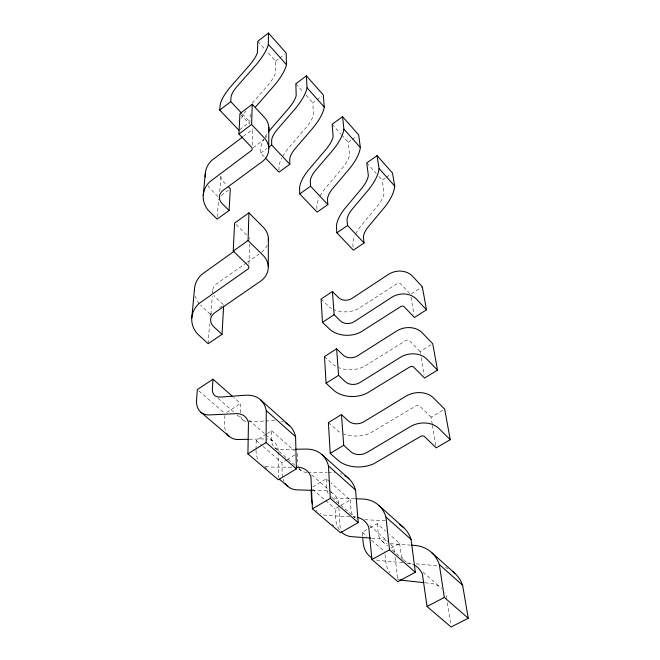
<?xml version="1.0" encoding="UTF-8"?>
<svg xmlns="http://www.w3.org/2000/svg" width="660" height="660" viewBox="0 0 660 660"><rect width="100%" height="100%" fill="white"/><g stroke="black" fill="none" stroke-linecap="round" stroke-linejoin="round"><path stroke-width="0.49" stroke-dasharray="3.3 2.47" d="M267.358 433.505L271.656 430.815L271.656 440.121A25.839 13.596 -48.8 0 0 280.533 449.477L294.682 449.254M256.055 449.171L256.187 440.501L266.5 434.049M264.248 156.75L260.741 153.07L260.906 147.18A32.2 11.756 -43.5 0 1 263.761 139.219M248.952 264.371L249.521 244.184M252.326 145.216L252.805 128.403M240.281 412.723L240.587 403.499L233.689 397.427M239.704 129.616L249.892 121.927L250.041 117.472A18.084 6.163 -43.6 0 1 250.849 114.279M224.928 415.445L224.548 425.32A47.561 23.529 -48.5 0 0 225.679 431.211M210.969 314.498L212.256 296.414M212.545 292.397L212.685 290.384M219.722 191.656L220.894 175.288A10.428 9.042 4.9 0 0 223.476 181.88L226.891 185.32M208.139 343.712L209.575 323.87M210.127 316.132L210.268 314.193L211.951 313.038M217.272 217.14L218.559 199.246M252.252 103.24L268.141 85.049A26.202 8.506 -43.5 0 0 275.534 72.872L275.599 61.182L267.391 52.016M275.599 61.182L278.85 58.674M279.667 58.047L284.542 54.285M243.441 136.381L252.136 129.781A2.64 2.359 4.1 0 0 252.755 128.708M282.661 156.379A31.828 12.259 -43.3 0 1 287.834 148.896L306.521 127.099A25.575 9.397 -43.3 0 0 313.459 114.906L312.815 102.712L316.041 100.312M316.841 99.718L321.676 96.121M253.209 147.691L262.267 140.959A18.719 16.723 4.1 0 0 264.016 139.475M260.741 153.07L266.978 148.459M221.191 195.459L228.657 189.981M320.059 196.036A31.053 13.274 -43.1 0 1 325 188.612L343.093 167.161A24.981 10.189 -43 0 0 349.602 154.968L348.323 142.329L351.516 140.036M352.308 139.466L357.093 136.026M246.609 262.787L216.736 283.693A12.103 9.801 3.2 0 0 212.916 292.941M247.434 262.21L259.058 254.075M355.724 233.854A30.319 14.173 -42.8 0 1 360.442 226.479L377.974 205.384A24.412 10.906 -42.8 0 0 384.087 193.19L382.231 180.163L385.39 177.969M386.174 177.416L390.918 174.124M219.499 307.832L223.699 304.945L215.721 297.52A12.103 9.801 3.2 0 1 213.955 295.375M226.751 412.426L240.587 403.499M411.394 293.758L422.293 286.737M420.453 353.529L420.115 351.524L432.704 343.703M282.579 477.163A45.862 25.344 -49 0 1 282.2 474.763L281.977 462.8L286.242 460.193M287.1 459.673L296.488 453.931M312.716 486.915L326.279 478.863L330.14 482.262M432.259 424.24L431.087 417.202L444.667 409.134M339.298 529.617A44.278 26.854 -49.6 0 1 335.915 520.822L335.082 508.736L350.237 499.933L330.916 482.938M362.546 536.135L362.216 532.207L369.295 528.206M370.177 527.703L377.256 523.702L385.753 531.176M390.868 548.262L399.655 543.403L389.614 534.567M248.746 421.732L264.726 421.022M265.724 420.973L273.71 420.618A65.719 34.147 -50.7 0 1 275.534 420.593M249.133 439.296L264.124 438.9M291.629 467.222L269.263 467.057A46.629 24.552 -48.8 0 1 263.109 465.061M307.816 472.395L327.178 472.535M328.201 472.543L332.277 472.577A63.228 36.605 -51.7 0 1 335.049 472.717M312.32 490.339L325.611 490.76A41.308 23.9 -51.7 0 1 328.993 491.502M354.849 498.762L336.344 498.176A24.931 14.503 -49.3 0 1 331.419 496.864M349.784 516.706L325.809 515.427A44.995 26.194 -49.3 0 1 320.059 513.488M364.774 519.709L385.663 520.765M371.72 538.139L380.787 538.84A39.814 25.204 -52.8 0 1 388.773 542.248M390.34 543.691L410.355 545.102M402.765 562.691L378.469 560.464A43.477 27.555 -50 0 1 374.632 559.309M416.171 563.887L437.283 565.727A58.814 40.21 -54.2 0 1 440.137 566.098M353.752 516.895L355.822 517.085M424.966 582.747L432.127 583.572A38.428 26.26 -54.1 0 1 441.656 588.472M406.783 563.046L408.878 563.318A39.056 25.806 -53.5 0 1 414.01 565.001M264.553 466.546L266.887 468.542M332.293 524.337L333.828 525.649M198.858 390.91L225.019 413.539M256.187 440.501L262.259 445.747M263.018 446.399L281.977 462.8M312.576 489.266L335.082 508.736M362.216 532.207L366.869 536.233M371.522 540.26L384.714 551.669M218.039 398.351L234.02 412.269M237.072 414.917L243.16 420.222M274.816 447.785L295.589 465.869M298.675 468.55L300.976 470.555M331.947 497.516L352.506 515.419M353.273 516.079L354.791 517.407A24.535 14.875 -49.6 0 1 350.955 509.404L350.237 499.933M382.255 541.315L387.56 545.935M392.114 549.895L405.009 561.115M248.952 420.082L265.097 434.181M265.864 434.858L273.553 441.573M311.718 474.928L328.705 489.769M329.48 490.446L333.341 493.812M369.781 525.657L388.014 541.588M423.002 572.154L440.311 587.276M271.656 430.815L294.319 450.755M210.268 314.193L200.5 305.06M328.399 422.598L337.598 430.79A27.786 20.765 -4.7 0 0 341.789 433.166M324.497 356.573L333.085 364.567A25.864 20.196 -4.9 0 0 335.626 366.193M235.991 224.524L246.469 234.869M431.087 417.202L419.546 405.883A2.755 2.054 -7.7 0 0 416.245 405.677L370.722 432.82A27.786 20.765 -4.7 0 1 343.315 433.818M217.982 196.573L209.731 188.133A26.095 22.638 4.9 0 1 208.007 185.559M321.098 299.054L329.15 306.834A24.197 19.594 -5.1 0 0 331.534 308.41M420.115 351.524L409.299 340.494A2.566 1.996 -8.2 0 0 406.222 340.288L363.965 366.613A25.864 20.196 -4.9 0 1 338.423 367.529M240.636 114.403L249.761 124.063M409.868 293.568L400.373 283.585A2.401 1.939 -8.7 0 0 397.493 283.379L358.066 308.863A24.197 19.594 -5.1 0 1 334.158 309.713M242.377 113.957L249.892 121.927M257.804 41.332L264.652 48.964M295.861 83.787L303.32 92.119M306.034 95.147L312.815 102.712M332.145 124.278L340.906 134.054M341.583 134.805L348.323 142.329M366.77 162.913L376.183 173.415M378.865 176.418L382.231 180.163M411.031 297.157L413.935 314.531M421.121 357.555L424.066 375.161M432.432 425.246L435.88 445.904M446.721 598.579L445.871 594.586A38.428 26.26 -54.1 0 0 445.013 592.861M447.348 602.638L450.788 624.97M399.655 543.403L400.785 552.94A23.719 15.568 -50.3 0 0 411.147 563.45M394.573 552.313L394.012 549.359A39.814 25.204 -52.8 0 0 390.068 543.394M395.142 557.37L397.658 579.629M353.1 247.129L352.828 243.853A30.319 14.173 -42.8 0 1 354.874 235.653M385.019 554.623L386.084 563.838A42.809 28.108 -50.4 0 0 389.878 572.789M377.256 523.702L378.205 533.214A24.09 15.262 -50 0 0 386.958 543.378M338.596 503.596L338.184 500.676A41.308 23.9 -51.7 0 0 330.545 492.112M338.861 507.614L340.346 530.714M316.915 209.154L316.8 205.961A31.053 13.274 -43.1 0 1 319.151 197.843M326.279 478.863L326.783 488.293A24.931 14.503 -49.3 0 0 328.779 494.472M256.039 450.128L256.105 452.38A46.629 24.552 -48.8 0 0 258.753 460.861M297.338 453.412L297.561 461.843M278.957 170.263L278.99 166.204A31.828 12.259 -43.3 0 1 281.68 158.185M278.157 451.06L277.918 448.115A42.933 22.291 -50.7 0 0 266.137 438.933M278.165 452.092L278.338 477.733M241.428 118.28A32.637 11.129 -43.6 0 1 245.875 111.02M265.138 136.81A32.2 11.756 -43.5 0 1 267.193 133.7M445.549 567.559A58.814 40.21 -54.2 0 1 448.082 568.639M399.193 579.571A42.809 28.108 -50.4 0 1 396.974 578.671M317.122 511.385A44.995 26.194 -49.3 0 1 316.107 510.37M281.474 421.369A65.719 34.147 -50.7 0 1 283.784 422.111M246.213 421.558A26.351 13.035 -48.5 0 1 240.743 416.592M340.255 473.74A63.228 36.605 -51.7 0 1 341.872 474.292M306.793 472.387A25.41 14.033 -49 0 1 298.774 467.866M298.279 466.744A25.41 14.033 -49 0 1 297.924 465.514M284.031 481.478A45.862 25.344 -49 0 1 283.189 479.407M199.262 303.666A30.311 24.544 3.2 0 1 195.36 296.282M267.11 245.264A21.838 18.29 2.3 0 1 260.716 252.92M249.175 237.625A3.077 2.582 2.3 0 1 249.661 239.233M266.788 135.944A18.719 16.723 4.1 0 1 265.526 137.792"/><path stroke-width="0.99" d="M265.65 158.219L278.982 172.177L289.847 164.282L271.656 145.002L271.656 140.448A17.845 6.509 -43.5 0 1 277.654 129.046L294.063 110.096A39.567 13.769 -43.4 0 0 307.048 87.788L306.372 75.834L295.861 83.787L296.183 95.758A25.864 8.992 -43.4 0 1 289.039 107.951L270.072 129.913A32.2 11.756 -43.5 0 0 268.579 131.81M268.265 266.417L268.389 238.243M268.768 148.137L268.859 127.537M296.381 468.872L266.087 442.546L266.269 410.627A66.941 32.843 -50.3 0 0 245.132 395.266L220.457 397.048A26.812 12.499 -48.2 0 1 212.396 388.352L212.982 379.211L197.323 389.582L196.482 401.255A48.394 22.572 -48.2 0 0 208.362 414.967L237.097 413.63A43.733 21.442 -50.3 0 1 248.457 422.425L247.921 453.857L278.347 479.787L296.381 468.872L295.589 436.706A65.719 34.147 -50.7 0 0 285.928 423.109M241.692 113.231L230.752 101.64L231.033 97.267A18.307 5.849 -43.7 0 1 237.509 85.924L254.488 66.652A40.541 12.342 -43.6 0 0 268.356 44.393L268.422 33L257.804 41.332L257.4 52.767A26.499 8.06 -43.6 0 1 249.777 64.927L230.15 87.26A33.033 10.56 -43.7 0 0 220.267 104.445L219.739 110.113L238.92 130.21M222.024 334.307L213.766 326.774A12.532 9.966 2.9 0 1 214.797 312.716L260.32 281.366A22.63 18.628 2.1 0 0 262.936 255.164L248.086 240.537L248.927 212.834L234.597 223.146L233.236 251.056L248.35 265.807A3.193 2.623 2.1 0 1 248.061 268.991L199.221 303.344A31.375 24.948 2.9 0 0 197.299 333.712L208.139 343.712L222.024 334.307L223.641 305.959M229.078 210.482L222.024 203.486A10.741 9.199 4.5 0 1 222.973 190.501L261.979 161.807A19.305 17.036 3.6 0 0 264.231 137.841L251.608 124.46L252.219 104.305L239.935 113.66L238.936 134.005L251.79 147.518A2.722 2.401 3.6 0 1 251.534 150.43L209.69 181.83A26.878 23.034 4.5 0 0 207.875 209.847L217.124 219.153L229.078 210.482L230.315 188.76L228.261 186.697M191.755 318.227L194.477 289.096M203.222 195.525L205.227 174.042M219.739 110.113L230.752 101.64M238.936 134.005L251.608 124.46M242.632 136.991L211.522 160.586A26.095 22.638 4.9 0 0 205.268 177.012M268.537 147.304L271.656 145.002M342.557 116.671L332.145 124.278L333.135 136.711A25.253 9.834 -43.1 0 1 326.436 148.912L308.072 170.519A31.408 12.82 -43.2 0 0 299.574 187.844L299.739 193.924L317.097 212.116L327.863 204.583L327.5 199.815A17.209 7.351 -43.1 0 1 332.863 188.347L348.513 169.859A38.222 15.592 -43 0 0 360.327 147.526L358.693 134.879L342.557 116.671L343.909 129.112A38.635 15.048 -43.1 0 1 331.733 151.445L315.851 170.074A17.407 7.103 -43.2 0 0 310.299 181.525L310.546 186.227L327.863 204.583M299.739 193.924L310.546 186.227M233.236 251.056L248.086 240.537M234.028 251.345L201.712 274.469A30.311 24.544 3.2 0 0 194.452 290.705M377.083 155.636L366.77 162.913L368.371 175.766A24.676 10.585 -42.9 0 1 362.076 187.968L344.289 209.22A30.649 13.769 -43 0 0 336.41 226.586L336.864 232.832L353.413 250.173L364.072 242.971L363.487 238.07A16.797 7.854 -42.8 0 1 368.453 226.586L383.625 208.403A37.356 16.69 -42.8 0 0 394.721 186.087L392.494 173.027L377.083 155.636L379.046 168.514L394.721 186.087M336.864 232.832L347.572 225.481L347.094 220.638A16.987 7.631 -43 0 1 352.234 209.162L367.628 190.839A37.752 16.195 -42.9 0 0 379.046 168.514M332.434 291.514L321.098 299.054L322.476 322.344L330.742 330.214A24.874 19.849 -5 0 0 360.459 332.252L401.024 306.413A2.467 1.963 -8.5 0 1 403.986 306.628L414.43 317.468L426.508 309.796L422.293 286.737L412.368 276.094A17.012 13.753 -8.7 0 0 388.542 274.354L351.887 298.46A9.669 7.829 -5.1 0 1 338.39 297.503L332.434 291.514L334.133 314.696L340.246 320.768A9.933 7.928 -5 0 0 354.123 321.725L391.842 297.272A17.49 13.934 -8.5 0 1 416.336 299.021L426.508 309.796M322.476 322.344L334.133 314.696M336.633 348.785L324.497 356.573L326.073 383.229L334.909 391.314A26.639 20.444 -4.8 0 0 366.696 393.352L410.264 366.679A2.64 2.021 -7.9 0 1 413.432 366.886L424.545 378.04L437.539 370.12L432.704 343.703L422.169 332.739A18.191 14.182 -8.2 0 0 396.701 330.99L357.406 355.913A10.329 8.068 -4.9 0 1 342.986 354.948L336.633 348.785L338.58 375.334L345.106 381.571A10.643 8.168 -4.8 0 0 359.956 382.536L400.488 357.274A18.736 14.355 -7.9 0 1 426.715 359.024L437.539 370.12M326.073 383.229L338.58 375.334M247.921 453.857L266.087 442.546M341.451 414.562L328.399 422.598L330.223 453.404L339.702 461.678A28.685 20.988 -4.6 0 0 373.882 463.691L420.932 436.219A2.846 2.079 -7.5 0 1 424.339 436.425L436.21 447.851L450.252 439.684L444.667 409.134L433.438 397.873A19.544 14.586 -7.7 0 0 406.082 396.124L363.734 421.847A11.096 8.291 -4.7 0 1 348.249 420.89L341.451 414.562L343.703 445.269L350.716 451.654A11.459 8.382 -4.6 0 0 366.688 452.611L410.462 426.566A20.18 14.743 -7.5 0 1 438.702 428.307L450.252 439.684M330.223 453.404L343.703 445.269M346.995 477.106A63.228 36.605 -51.7 0 1 355.558 490.025L358.215 522.605L340.469 532.727L312.419 508.819L330.297 498.349L328.465 465.935A64.35 35.533 -51.3 0 0 305.795 449.081L295.688 449.237M399.605 524.56A60.934 38.602 -52.8 0 1 411.073 539.402L415.33 572.245L397.881 581.65L371.935 559.54L389.524 549.813L385.968 517.077A61.974 37.727 -52.3 0 0 362.051 498.985L355.88 498.787M427.028 606.49L444.312 597.432L468.245 618.23L451.102 627L427.028 606.49L422.4 574.117A39.056 25.806 -53.5 0 0 414.01 565.001M248.135 439.321L237.039 439.502A47.561 23.529 -48.5 0 1 226.875 433.653M312.32 490.339L295.87 489.819A45.862 25.344 -49 0 1 286.39 485.017M296.686 467.231L298.724 467.329A42.042 23.199 -51.2 0 1 310.951 476.924L312.419 508.819M370.722 538.073L350.575 536.605A44.278 26.854 -49.6 0 1 341.203 531.886M411.353 545.177L414.356 545.391A59.771 39.509 -53.5 0 1 439.304 564.498L462.627 585.247L468.245 618.23M423.959 582.64L401.56 580.214A42.809 28.108 -50.4 0 1 399.968 579.818M200.945 412.286L229.424 436.582M279.337 479.16L287.892 486.461M330.297 498.349L358.215 522.605M389.524 549.813L415.33 572.245M212.982 379.211L232.155 396.074M266.269 410.627L295.589 436.706M328.465 465.935L355.558 490.025M385.968 517.077L411.073 539.402M260.766 400.001L289.699 425.832M322.146 454.806L348.909 478.698M378.972 505.543L403.804 527.711M431.739 552.651L454.839 573.276M248.927 212.834L263.249 227.197A21.838 18.29 2.3 0 1 268.331 240.628M347.572 225.481L364.072 242.971M252.219 104.305L264.454 117.43A18.719 16.723 4.1 0 1 268.438 131.876M268.356 44.393L286.457 64.688A40.087 13.018 -43.5 0 1 273.001 86.971L256.286 106.095A18.084 6.163 -43.6 0 0 255.379 107.159M307.048 87.788L324.283 107.11A39.13 14.372 -43.3 0 1 311.677 129.434L295.515 148.228A17.638 6.79 -43.3 0 0 289.724 159.662L289.847 164.282M343.909 129.112L360.327 147.526M268.422 33L286.168 53.031L286.457 64.688M306.372 75.834L323.284 94.924L324.283 107.11M439.304 564.498L444.312 597.432M371.935 559.54L368.767 527.34A40.491 24.634 -52.3 0 0 357.58 517.423M362.629 537.124L363.346 544.343A43.477 27.555 -50 0 0 371.893 557.89M311.099 489.877L311.586 499.958A44.995 26.194 -49.3 0 0 312.469 503.918M452.735 571.51A58.814 40.21 -54.2 0 1 462.627 585.247M285.937 484.481A45.862 25.344 -49 0 1 285.095 483.351M344.908 475.736A63.228 36.605 -51.7 0 1 346.318 476.619"/></g></svg>
